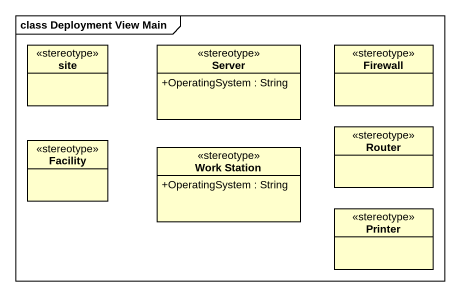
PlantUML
@startuml
mainframe class Deployment View Main
hide circle
hide empty members
skinparam classAttributeIconSize 0
class site <<stereotype>>
class Server <<stereotype>> {
  +OperatingSystem : String
}
class Firewall <<stereotype>>
class Router <<stereotype>>
class Facility <<stereotype>>
class "Work Station" as Work_Station <<stereotype>> {
  +OperatingSystem : String
}
class Printer <<stereotype>>
@enduml
